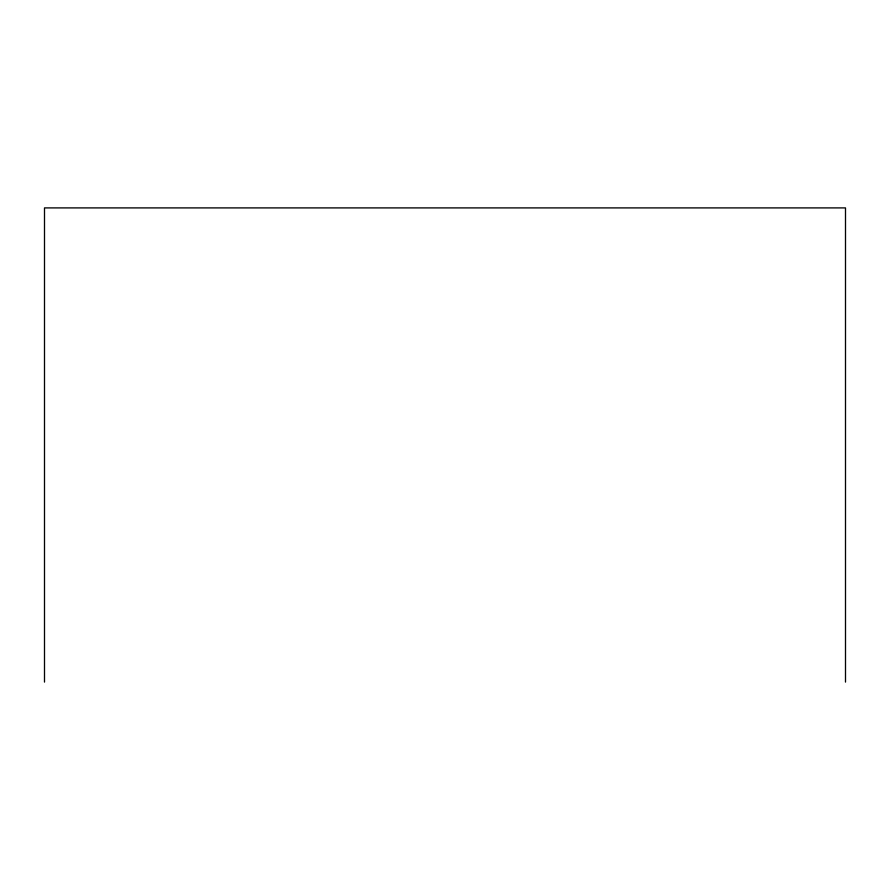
<?xml version="1.0" encoding="UTF-8"?>
<svg xmlns="http://www.w3.org/2000/svg" width="890" height="890" viewBox="0 0 890 890"><rect width="100%" height="100%" fill="white"/><g stroke="black" fill="none" stroke-linecap="round" stroke-linejoin="round"><path stroke-width="1.33" d="M845.5 682.096L845.5 207.904L44.5 207.904L44.5 682.096"/></g></svg>
